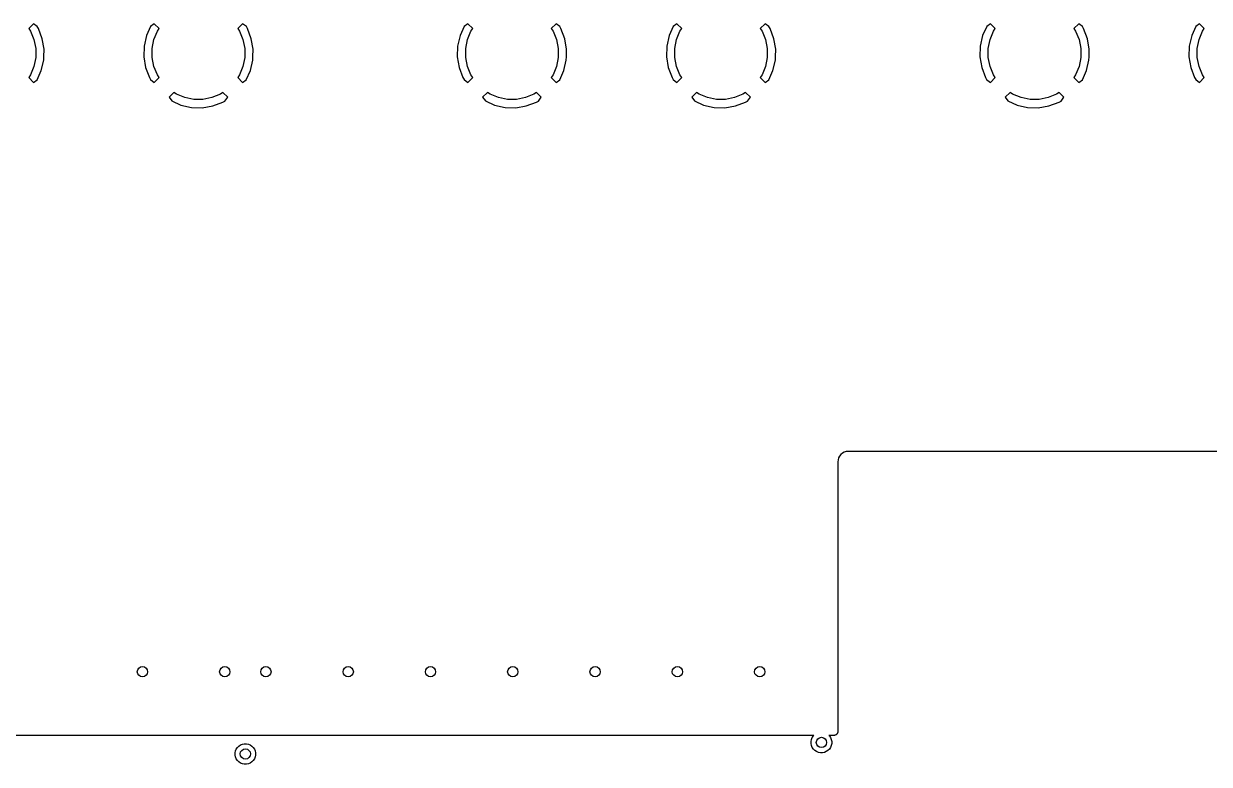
# Model space of a CAD drawing. Extents: x 4.56 to 9.07, y -4.98 to -1.83.
# Drawn here: x 5.733 to 6.867, y -4.98 to -4.272 of the extents above; entities that cross this region are included whole.
import ezdxf

# ---------------------------------------------------------------- set-up
doc = ezdxf.new("R2010")
doc.units = 0
doc.header["$MEASUREMENT"] = 0
doc.layers.add('BLACK', color=7, linetype='CONTINUOUS')

msp = doc.modelspace()

# ---------------------------------------------------------------- linework, layer by layer
at = {"layer": 'BLACK', "linetype": 'CONTINUOUS'}
for p, q in [((5.74221, -4.27193), (5.7376, -4.27655)), ((5.74586, -4.27461), (5.74221, -4.27193)), ((5.74689, -4.27655), (5.74586, -4.27461)), ((5.85426, -4.27452), (5.85031, -4.2833)), ((5.85779, -4.27193), (5.85426, -4.27452)), ((5.8624, -4.27655), (5.85779, -4.27193)), ((5.94221, -4.27193), (5.9376, -4.27655)), ((5.94586, -4.27461), (5.94221, -4.27193)), ((5.94689, -4.27655), (5.94586, -4.27461)), ((6.15426, -4.27452), (6.15031, -4.2833)), ((6.15779, -4.27193), (6.15426, -4.27452)), ((6.1624, -4.27655), (6.15779, -4.27193)), ((6.24221, -4.27193), (6.2376, -4.27655)), ((6.24586, -4.27461), (6.24221, -4.27193)), ((6.24689, -4.27655), (6.24586, -4.27461)), ((6.35426, -4.27452), (6.35031, -4.2833)), ((6.35779, -4.27193), (6.35426, -4.27452)), ((6.3624, -4.27655), (6.35779, -4.27193)), ((6.44221, -4.27193), (6.4376, -4.27655)), ((6.44586, -4.27461), (6.44221, -4.27193)), ((6.44689, -4.27655), (6.44586, -4.27461)), ((6.65426, -4.27452), (6.65031, -4.2833)), ((6.65779, -4.27193), (6.65426, -4.27452)), ((6.6624, -4.27655), (6.65779, -4.27193)), ((6.74221, -4.27193), (6.7376, -4.27655)), ((6.74586, -4.27461), (6.74221, -4.27193)), ((6.74689, -4.27655), (6.74586, -4.27461)), ((6.85426, -4.27452), (6.85031, -4.2833)), ((6.85779, -4.27193), (6.85426, -4.27452)), ((6.8624, -4.27655), (6.85779, -4.27193)), ((5.7376, -4.27655), (5.73925, -4.27902)), ((5.73925, -4.27902), (5.74259, -4.28708)), ((5.74259, -4.28708), (5.74429, -4.29564)), ((5.75059, -4.28628), (5.74689, -4.27655)), ((5.75229, -4.29641), (5.75059, -4.28628)), ((5.85031, -4.2833), (5.84801, -4.29332)), ((5.85571, -4.29564), (5.85741, -4.28708)), ((5.85741, -4.28708), (5.86075, -4.27902)), ((5.86075, -4.27902), (5.8624, -4.27655)), ((5.9376, -4.27655), (5.93925, -4.27902)), ((5.93925, -4.27902), (5.94259, -4.28708)), ((5.94259, -4.28708), (5.94429, -4.29564)), ((5.95059, -4.28628), (5.94689, -4.27655)), ((5.95229, -4.29641), (5.95059, -4.28628)), ((6.15031, -4.2833), (6.14801, -4.29332)), ((6.15571, -4.29564), (6.15741, -4.28708)), ((6.15741, -4.28708), (6.16075, -4.27902)), ((6.16075, -4.27902), (6.1624, -4.27655)), ((6.2376, -4.27655), (6.23925, -4.27902)), ((6.23925, -4.27902), (6.24259, -4.28708)), ((6.24259, -4.28708), (6.24429, -4.29564)), ((6.25059, -4.28628), (6.24689, -4.27655)), ((6.25229, -4.29641), (6.25059, -4.28628)), ((6.35031, -4.2833), (6.34801, -4.29332)), ((6.35571, -4.29564), (6.35741, -4.28708)), ((6.35741, -4.28708), (6.36075, -4.27902)), ((6.36075, -4.27902), (6.3624, -4.27655)), ((6.4376, -4.27655), (6.43925, -4.27902)), ((6.43925, -4.27902), (6.44259, -4.28708)), ((6.44259, -4.28708), (6.44429, -4.29564)), ((6.45059, -4.28628), (6.44689, -4.27655)), ((6.45229, -4.29641), (6.45059, -4.28628)), ((6.65031, -4.2833), (6.64801, -4.29332)), ((6.65571, -4.29564), (6.65741, -4.28708)), ((6.65741, -4.28708), (6.66075, -4.27902)), ((6.66075, -4.27902), (6.6624, -4.27655)), ((6.7376, -4.27655), (6.73925, -4.27902)), ((6.73925, -4.27902), (6.74259, -4.28708)), ((6.74259, -4.28708), (6.74429, -4.29564)), ((6.75059, -4.28628), (6.74689, -4.27655)), ((6.75229, -4.29641), (6.75059, -4.28628)), ((6.85031, -4.2833), (6.84801, -4.29332)), ((6.85571, -4.29564), (6.85741, -4.28708)), ((6.85741, -4.28708), (6.86075, -4.27902)), ((6.86075, -4.27902), (6.8624, -4.27655)), ((5.74429, -4.29564), (5.74429, -4.30436)), ((5.75208, -4.30374), (5.75229, -4.29641)), ((5.84801, -4.29332), (5.84771, -4.30359)), ((5.85571, -4.30436), (5.85571, -4.29564)), ((5.94429, -4.29564), (5.94429, -4.30436)), ((5.95208, -4.30374), (5.95229, -4.29641)), ((6.14801, -4.29332), (6.14771, -4.30359)), ((6.15571, -4.30436), (6.15571, -4.29564)), ((6.24429, -4.29564), (6.24429, -4.30436)), ((6.25208, -4.30374), (6.25229, -4.29641)), ((6.34801, -4.29332), (6.34771, -4.30359)), ((6.35571, -4.30436), (6.35571, -4.29564)), ((6.44429, -4.29564), (6.44429, -4.30436)), ((6.45208, -4.30374), (6.45229, -4.29641)), ((6.64801, -4.29332), (6.64771, -4.30359)), ((6.65571, -4.30436), (6.65571, -4.29564)), ((6.74429, -4.29564), (6.74429, -4.30436)), ((6.75208, -4.30374), (6.75229, -4.29641)), ((6.84801, -4.29332), (6.84771, -4.30359)), ((6.85571, -4.30436), (6.85571, -4.29564)), ((5.74429, -4.30436), (5.74259, -4.31292)), ((5.74969, -4.3167), (5.75199, -4.30668)), ((5.75199, -4.30668), (5.75208, -4.30374)), ((5.84771, -4.30359), (5.84941, -4.31372)), ((5.85741, -4.31292), (5.85571, -4.30436)), ((5.94429, -4.30436), (5.94259, -4.31292)), ((5.94969, -4.3167), (5.95199, -4.30668)), ((5.95199, -4.30668), (5.95208, -4.30374)), ((6.14771, -4.30359), (6.14941, -4.31372)), ((6.15741, -4.31292), (6.15571, -4.30436)), ((6.24429, -4.30436), (6.24259, -4.31292)), ((6.24969, -4.3167), (6.25199, -4.30668)), ((6.25199, -4.30668), (6.25208, -4.30374)), ((6.34771, -4.30359), (6.34941, -4.31372)), ((6.35741, -4.31292), (6.35571, -4.30436)), ((6.44429, -4.30436), (6.44259, -4.31292)), ((6.44969, -4.3167), (6.45199, -4.30668)), ((6.45199, -4.30668), (6.45208, -4.30374)), ((6.64771, -4.30359), (6.64941, -4.31372)), ((6.65741, -4.31292), (6.65571, -4.30436)), ((6.74429, -4.30436), (6.74259, -4.31292)), ((6.74969, -4.3167), (6.75199, -4.30668)), ((6.75199, -4.30668), (6.75208, -4.30374)), ((6.84771, -4.30359), (6.84941, -4.31372)), ((6.85741, -4.31292), (6.85571, -4.30436)), ((5.73925, -4.32098), (5.7376, -4.32345)), ((5.74259, -4.31292), (5.73925, -4.32098)), ((5.74574, -4.32548), (5.74969, -4.3167)), ((5.84941, -4.31372), (5.85311, -4.32345)), ((5.86075, -4.32098), (5.85741, -4.31292)), ((5.8624, -4.32345), (5.86075, -4.32098)), ((5.93925, -4.32098), (5.9376, -4.32345)), ((5.94259, -4.31292), (5.93925, -4.32098)), ((5.94574, -4.32548), (5.94969, -4.3167)), ((6.14941, -4.31372), (6.15311, -4.32345)), ((6.16075, -4.32098), (6.15741, -4.31292)), ((6.1624, -4.32345), (6.16075, -4.32098)), ((6.23925, -4.32098), (6.2376, -4.32345)), ((6.24259, -4.31292), (6.23925, -4.32098)), ((6.24574, -4.32548), (6.24969, -4.3167)), ((6.34941, -4.31372), (6.35311, -4.32345)), ((6.36075, -4.32098), (6.35741, -4.31292)), ((6.3624, -4.32345), (6.36075, -4.32098)), ((6.43925, -4.32098), (6.4376, -4.32345)), ((6.44259, -4.31292), (6.43925, -4.32098)), ((6.44574, -4.32548), (6.44969, -4.3167)), ((6.64941, -4.31372), (6.65311, -4.32345)), ((6.66075, -4.32098), (6.65741, -4.31292)), ((6.6624, -4.32345), (6.66075, -4.32098)), ((6.73925, -4.32098), (6.7376, -4.32345)), ((6.74259, -4.31292), (6.73925, -4.32098)), ((6.74574, -4.32548), (6.74969, -4.3167)), ((6.84941, -4.31372), (6.85311, -4.32345)), ((6.86075, -4.32098), (6.85741, -4.31292)), ((6.8624, -4.32345), (6.86075, -4.32098)), ((5.7376, -4.32345), (5.74221, -4.32807)), ((5.74221, -4.32807), (5.74574, -4.32548)), ((5.85311, -4.32345), (5.85414, -4.32539)), ((5.85414, -4.32539), (5.85779, -4.32807)), ((5.85779, -4.32807), (5.8624, -4.32345)), ((5.9376, -4.32345), (5.94221, -4.32807)), ((5.94221, -4.32807), (5.94574, -4.32548)), ((6.15311, -4.32345), (6.15414, -4.32539)), ((6.15414, -4.32539), (6.15779, -4.32807)), ((6.15779, -4.32807), (6.1624, -4.32345)), ((6.2376, -4.32345), (6.24221, -4.32807)), ((6.24221, -4.32807), (6.24574, -4.32548)), ((6.35311, -4.32345), (6.35414, -4.32539)), ((6.35414, -4.32539), (6.35779, -4.32807)), ((6.35779, -4.32807), (6.3624, -4.32345)), ((6.4376, -4.32345), (6.44221, -4.32807)), ((6.44221, -4.32807), (6.44574, -4.32548)), ((6.65311, -4.32345), (6.65414, -4.32539)), ((6.65414, -4.32539), (6.65779, -4.32807)), ((6.65779, -4.32807), (6.6624, -4.32345)), ((6.7376, -4.32345), (6.74221, -4.32807)), ((6.74221, -4.32807), (6.74574, -4.32548)), ((6.85311, -4.32345), (6.85414, -4.32539)), ((6.85414, -4.32539), (6.85779, -4.32807)), ((6.85779, -4.32807), (6.8624, -4.32345)), ((5.87655, -4.3376), (5.87193, -4.34221)), ((5.87193, -4.34221), (5.87452, -4.34574)), ((5.87902, -4.33925), (5.87655, -4.3376)), ((5.88708, -4.34259), (5.87902, -4.33925)), ((5.89564, -4.34429), (5.88708, -4.34259)), ((5.90436, -4.34429), (5.89564, -4.34429)), ((5.91292, -4.34259), (5.90436, -4.34429)), ((5.92098, -4.33925), (5.91292, -4.34259)), ((5.92345, -4.3376), (5.92098, -4.33925)), ((5.92807, -4.34221), (5.92345, -4.3376)), ((5.92539, -4.34586), (5.92807, -4.34221)), ((6.17655, -4.3376), (6.17193, -4.34221)), ((6.17193, -4.34221), (6.17452, -4.34574)), ((6.17902, -4.33925), (6.17655, -4.3376)), ((6.18708, -4.34259), (6.17902, -4.33925)), ((6.19564, -4.34429), (6.18708, -4.34259)), ((6.20436, -4.34429), (6.19564, -4.34429)), ((6.21292, -4.34259), (6.20436, -4.34429)), ((6.22098, -4.33925), (6.21292, -4.34259)), ((6.22345, -4.3376), (6.22098, -4.33925)), ((6.22807, -4.34221), (6.22345, -4.3376)), ((6.22539, -4.34586), (6.22807, -4.34221)), ((6.37655, -4.3376), (6.37193, -4.34221)), ((6.37193, -4.34221), (6.37452, -4.34574)), ((6.37902, -4.33925), (6.37655, -4.3376)), ((6.38708, -4.34259), (6.37902, -4.33925)), ((6.39564, -4.34429), (6.38708, -4.34259)), ((6.40436, -4.34429), (6.39564, -4.34429)), ((6.41292, -4.34259), (6.40436, -4.34429)), ((6.42098, -4.33925), (6.41292, -4.34259)), ((6.42345, -4.3376), (6.42098, -4.33925)), ((6.42807, -4.34221), (6.42345, -4.3376)), ((6.42539, -4.34586), (6.42807, -4.34221)), ((6.67655, -4.3376), (6.67193, -4.34221)), ((6.67193, -4.34221), (6.67452, -4.34574)), ((6.67902, -4.33925), (6.67655, -4.3376)), ((6.68708, -4.34259), (6.67902, -4.33925)), ((6.69564, -4.34429), (6.68708, -4.34259)), ((6.70436, -4.34429), (6.69564, -4.34429)), ((6.71292, -4.34259), (6.70436, -4.34429)), ((6.72098, -4.33925), (6.71292, -4.34259)), ((6.72345, -4.3376), (6.72098, -4.33925)), ((6.72807, -4.34221), (6.72345, -4.3376)), ((6.72539, -4.34586), (6.72807, -4.34221)), ((5.87452, -4.34574), (5.8833, -4.34969)), ((5.8833, -4.34969), (5.89332, -4.35199)), ((5.89332, -4.35199), (5.90359, -4.35229)), ((5.90359, -4.35229), (5.91372, -4.35059)), ((5.91372, -4.35059), (5.92345, -4.34689)), ((5.92345, -4.34689), (5.92539, -4.34586)), ((6.17452, -4.34574), (6.1833, -4.34969)), ((6.1833, -4.34969), (6.19332, -4.35199)), ((6.19332, -4.35199), (6.20359, -4.35229)), ((6.20359, -4.35229), (6.21372, -4.35059)), ((6.21372, -4.35059), (6.22345, -4.34689)), ((6.22345, -4.34689), (6.22539, -4.34586)), ((6.37452, -4.34574), (6.3833, -4.34969)), ((6.3833, -4.34969), (6.39332, -4.35199)), ((6.39332, -4.35199), (6.40359, -4.35229)), ((6.40359, -4.35229), (6.41372, -4.35059)), ((6.41372, -4.35059), (6.42345, -4.34689)), ((6.42345, -4.34689), (6.42539, -4.34586)), ((6.67452, -4.34574), (6.6833, -4.34969)), ((6.6833, -4.34969), (6.69332, -4.35199)), ((6.69332, -4.35199), (6.70359, -4.35229)), ((6.70359, -4.35229), (6.71372, -4.35059)), ((6.71372, -4.35059), (6.72345, -4.34689)), ((6.72345, -4.34689), (6.72539, -4.34586)), ((6.51466, -4.68395), (6.51343, -4.68545)), ((6.51616, -4.68272), (6.51466, -4.68395)), ((6.51787, -4.68181), (6.51616, -4.68272)), ((6.51972, -4.68124), (6.51787, -4.68181)), ((6.52136, -4.68108), (6.51972, -4.68124)), ((6.52165, -4.68105), (6.52136, -4.68108)), ((6.52136, -4.68108), (6.52136, -4.68108)), ((6.52194, -4.68108), (6.52165, -4.68105)), ((6.52211, -4.68108), (6.52194, -4.68108)), ((6.52228, -4.6811), (6.52211, -4.68108)), ((6.52233, -4.6811), (6.52228, -4.6811)), ((9.06693, -4.6811), (6.52233, -4.6811)), ((6.51195, -4.68902), (6.51176, -4.69094)), ((6.51176, -4.69094), (6.51179, -4.69124)), ((6.51179, -4.69124), (6.5118, -4.69129)), ((6.5118, -4.69129), (6.51179, -4.69146)), ((6.51179, -4.69146), (6.51181, -4.69162)), ((6.51181, -4.69162), (6.51181, -4.86192)), ((6.51252, -4.68716), (6.51195, -4.68902)), ((6.51343, -4.68545), (6.51252, -4.68716)), ((6.51181, -4.86192), (6.51181, -4.94882)), ((6.48884, -4.95276), (5.71831, -4.95276)), ((6.48622, -4.95848), (6.4866, -4.95658)), ((6.4866, -4.95658), (6.48734, -4.95479)), ((6.48734, -4.95479), (6.48842, -4.95317)), ((6.48842, -4.95317), (6.48884, -4.95276)), ((6.50787, -4.95276), (6.50329, -4.95276)), ((6.50329, -4.95276), (6.50371, -4.95317)), ((6.50371, -4.95317), (6.50479, -4.95479)), ((6.50479, -4.95479), (6.50553, -4.95658)), ((6.50553, -4.95658), (6.50591, -4.95848)), ((6.50824, -4.95272), (6.50787, -4.95276)), ((6.50861, -4.95269), (6.50824, -4.95272)), ((6.50862, -4.95268), (6.50861, -4.95269)), ((6.50864, -4.95268), (6.50862, -4.95268)), ((6.509, -4.95257), (6.50864, -4.95268)), ((6.50935, -4.95247), (6.509, -4.95257)), ((6.50936, -4.95246), (6.50935, -4.95247)), ((6.50937, -4.95246), (6.50936, -4.95246)), ((6.5097, -4.95228), (6.50937, -4.95246)), ((6.51003, -4.95211), (6.5097, -4.95228)), ((6.51004, -4.9521), (6.51003, -4.95211)), ((6.51005, -4.9521), (6.51004, -4.9521)), ((6.51034, -4.95186), (6.51005, -4.9521)), ((6.51063, -4.95163), (6.51034, -4.95186)), ((6.51064, -4.95162), (6.51063, -4.95163)), ((6.51065, -4.95161), (6.51064, -4.95162)), ((6.51088, -4.95133), (6.51065, -4.95161)), ((6.51112, -4.95104), (6.51088, -4.95133)), ((6.51113, -4.95103), (6.51112, -4.95104)), ((6.51114, -4.95102), (6.51113, -4.95103)), ((6.51131, -4.95069), (6.51114, -4.95102)), ((6.51149, -4.95037), (6.51131, -4.95069)), ((6.5115, -4.95036), (6.51149, -4.95037)), ((6.51161, -4.94999), (6.5115, -4.95034)), ((6.5115, -4.95034), (6.5115, -4.95036)), ((6.51173, -4.94964), (6.51161, -4.94999)), ((6.51177, -4.94924), (6.51173, -4.94961)), ((6.51173, -4.94961), (6.51173, -4.94962)), ((6.51173, -4.94962), (6.51173, -4.94964)), ((6.51181, -4.94887), (6.51177, -4.94924)), ((6.51181, -4.94882), (6.51181, -4.94885)), ((6.51181, -4.94885), (6.51181, -4.94885)), ((6.51181, -4.94885), (6.51181, -4.94885)), ((6.51181, -4.94885), (6.51181, -4.94887)), ((5.93504, -4.9695), (5.93542, -4.9676)), ((5.93542, -4.9676), (5.93616, -4.96581)), ((5.93616, -4.96581), (5.93724, -4.9642)), ((5.93724, -4.9642), (5.93861, -4.96283)), ((5.93861, -4.96283), (5.94022, -4.96175)), ((5.94022, -4.96175), (5.94201, -4.96101)), ((5.94201, -4.96101), (5.94391, -4.96063)), ((5.94391, -4.96063), (5.94585, -4.96063)), ((5.94585, -4.96063), (5.94775, -4.96101)), ((5.94775, -4.96101), (5.94954, -4.96175)), ((5.94954, -4.96175), (5.95116, -4.96283)), ((5.95116, -4.96283), (5.95253, -4.9642)), ((5.95253, -4.9642), (5.9536, -4.96581)), ((5.9536, -4.96581), (5.95435, -4.9676)), ((5.95435, -4.9676), (5.95472, -4.9695)), ((6.48622, -4.96042), (6.48622, -4.95848)), ((6.4866, -4.96232), (6.48622, -4.96042)), ((6.48734, -4.96411), (6.4866, -4.96232)), ((6.48842, -4.96572), (6.48734, -4.96411)), ((6.48979, -4.96709), (6.48842, -4.96572)), ((6.4914, -4.96817), (6.48979, -4.96709)), ((6.49319, -4.96891), (6.4914, -4.96817)), ((6.50073, -4.96817), (6.49893, -4.96891)), ((6.50234, -4.96709), (6.50073, -4.96817)), ((6.50371, -4.96572), (6.50234, -4.96709)), ((6.50479, -4.96411), (6.50371, -4.96572)), ((6.50553, -4.96232), (6.50479, -4.96411)), ((6.50591, -4.96042), (6.50553, -4.96232)), ((6.50591, -4.95848), (6.50591, -4.96042)), ((5.93504, -4.97144), (5.93504, -4.9695)), ((5.93542, -4.97334), (5.93504, -4.97144)), ((5.93616, -4.97513), (5.93542, -4.97334)), ((5.93724, -4.97675), (5.93616, -4.97513)), ((5.93861, -4.97812), (5.93724, -4.97675)), ((5.94022, -4.97919), (5.93861, -4.97812)), ((5.94201, -4.97994), (5.94022, -4.97919)), ((5.94954, -4.97919), (5.94775, -4.97994)), ((5.95116, -4.97812), (5.94954, -4.97919)), ((5.95253, -4.97675), (5.95116, -4.97812)), ((5.9536, -4.97513), (5.95253, -4.97675)), ((5.95435, -4.97334), (5.9536, -4.97513)), ((5.95472, -4.97144), (5.95435, -4.97334)), ((5.95472, -4.9695), (5.95472, -4.97144)), ((6.49509, -4.96929), (6.49319, -4.96891)), ((6.49703, -4.96929), (6.49509, -4.96929)), ((6.49893, -4.96891), (6.49703, -4.96929)), ((5.94391, -4.98031), (5.94201, -4.97994)), ((5.94585, -4.98031), (5.94391, -4.98031)), ((5.94775, -4.97994), (5.94585, -4.98031))]:
    msp.add_line(p, q, dxfattribs=at)
at = {"layer": 'BLACK'}
for centre in [(5.84646, -4.89173), (5.9252, -4.89173), (5.96457, -4.89173), (6.04331, -4.89173), (6.12205, -4.89173), (6.20079, -4.89173), (6.27953, -4.89173), (6.35827, -4.89173), (6.43701, -4.89173), (6.49606, -4.95945), (5.94488, -4.97047)]:
    msp.add_circle(centre, 0.00492, dxfattribs=at)

doc.saveas('drawing.dxf')
